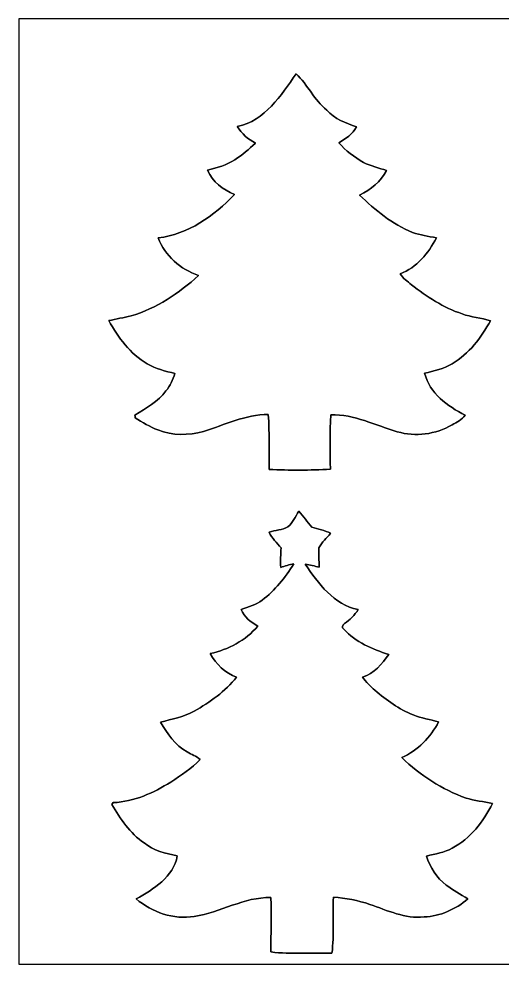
# Model space of a CAD drawing. Header units: centimetres. Extents: x -16.8 to 16.8, y -16.7 to 16.7.
# Drawn here: x -16.77 to 0.26, y -16.67 to 16.67 of the extents above; entities that cross this region are included whole.
import ezdxf

# ---------------------------------------------------------------- set-up
doc = ezdxf.new("R2010")
doc.units = ezdxf.units.CM
doc.header["$MEASUREMENT"] = 0
doc.layers.add('Layer 1', color=7, linetype='Continuous')

msp = doc.modelspace()

# ---------------------------------------------------------------- linework, layer by layer
at = {"layer": 'Layer 1', "color": 7}
for points, knots in [([(-16.77458, 16.66875), (-16.77458, 16.66875), (16.77458, 16.66875), (16.77458, 16.66875), (16.77458, 16.66875), (16.77458, 16.66875), (16.77458, -16.66875), (16.77458, -16.66875), (16.77458, -16.66875), (16.77458, -16.66875), (-16.77458, -16.66875), (-16.77458, -16.66875), (-16.77458, -16.66875), (-16.77458, -16.66875), (-16.77458, 16.66875), (-16.77458, 16.66875), (-16.77458, 16.66875), (-16.77458, 16.66875), (-16.77458, 16.66875), (-16.77458, 16.66875)], [0, 0, 0, 0, 0.16666667, 0.16666667, 0.16666667, 0.16666667, 0.33333333, 0.33333333, 0.33333333, 0.33333333, 0.5, 0.5, 0.5, 0.5, 0.66666667, 0.66666667, 0.66666667, 0.66666667, 1, 1, 1, 1]), ([(-6.99982, 14.73376), (-7.52687, 13.97), (-8.10119, 13.08065), (-9.07344, 12.87004), (-9.07344, 12.87004), (-8.91716, 12.61992), (-8.69738, 12.42201), (-8.43633, 12.28584), (-8.43633, 12.28584), (-8.66528, 12.07629), (-8.896, 11.86639), (-9.15952, 11.70023), (-9.15952, 11.70023), (-9.45515, 11.52313), (-9.78464, 11.41024), (-10.12014, 11.33616), (-10.12014, 11.33616), (-9.94904, 10.91812), (-9.57227, 10.65177), (-9.17363, 10.47221), (-9.17363, 10.47221), (-9.90106, 9.72749), (-10.80029, 9.06498), (-11.86321, 8.94539), (-11.86321, 8.94539), (-11.61944, 8.31921), (-11.07687, 7.83061), (-10.44222, 7.61788), (-10.44222, 7.61788), (-11.12908, 6.99241), (-11.92248, 6.45689), (-12.8203, 6.1916), (-12.8203, 6.1916), (-13.08206, 6.13128), (-13.3477, 6.08894), (-13.60876, 6.02615), (-13.60876, 6.02615), (-13.26833, 5.43454), (-12.85769, 4.84964), (-12.25091, 4.50638), (-12.25091, 4.50638), (-11.95634, 4.31659), (-11.60498, 4.25556), (-11.27478, 4.15608), (-11.27478, 4.15608), (-11.35592, 3.94229), (-11.44199, 3.72428), (-11.58875, 3.54577), (-11.58875, 3.54577), (-11.87027, 3.16971), (-12.29007, 2.94005), (-12.6813, 2.69699), (-12.6813, 2.69699), (-12.68095, 2.67194), (-12.67989, 2.6222), (-12.67954, 2.59715), (-12.67954, 2.59715), (-12.41707, 2.44157), (-12.15672, 2.27894), (-11.87027, 2.16958), (-11.87027, 2.16958), (-11.36333, 1.9618), (-10.79288, 1.97803), (-10.27113, 2.12055), (-10.27113, 2.12055), (-9.51618, 2.34244), (-8.78699, 2.72591), (-7.98089, 2.71568), (-7.98089, 2.71568), (-7.93291, 2.07222), (-7.96255, 1.42558), (-7.95373, 0.7807), (-7.95373, 0.7807), (-7.23477, 0.74295), (-6.51228, 0.7433), (-5.79332, 0.7874), (-5.79332, 0.7874), (-5.79649, 1.42734), (-5.82542, 2.06869), (-5.7725, 2.70757), (-5.7725, 2.70757), (-4.947, 2.72098), (-4.20617, 2.33574), (-3.43394, 2.10996), (-3.43394, 2.10996), (-2.79224, 1.91135), (-2.08104, 2.02036), (-1.50001, 2.34597), (-1.50001, 2.34597), (-1.3335, 2.44228), (-1.14618, 2.52589), (-1.03928, 2.69381), (-1.03928, 2.69381), (-1.65947, 3.00849), (-2.29447, 3.45969), (-2.47015, 4.17195), (-2.47015, 4.17195), (-2.13995, 4.25591), (-1.79705, 4.32223), (-1.50248, 4.5025), (-1.50248, 4.5025), (-0.90276, 4.85034), (-0.47625, 5.42678), (-0.14817, 6.02509), (-0.14817, 6.02509), (-0.47731, 6.11928), (-0.82338, 6.14645), (-1.14582, 6.26498), (-1.14582, 6.26498), (-1.80516, 6.48264), (-2.39324, 6.86964), (-2.93617, 7.29474), (-2.93617, 7.29474), (-3.07799, 7.40939), (-3.22827, 7.52087), (-3.33058, 7.67433), (-3.33058, 7.67433), (-2.7499, 7.89869), (-2.33363, 8.40634), (-2.05528, 8.9468), (-2.05528, 8.9468), (-2.33821, 8.99795), (-2.62431, 9.03993), (-2.89525, 9.14082), (-2.89525, 9.14082), (-3.61103, 9.42622), (-4.21358, 9.9254), (-4.76109, 10.45669), (-4.76109, 10.45669), (-4.36845, 10.65071), (-4.01461, 10.92694), (-3.80753, 11.32099), (-3.80753, 11.32099), (-4.0827, 11.40495), (-4.36351, 11.4808), (-4.6228, 11.6078), (-4.6228, 11.6078), (-4.95124, 11.78807), (-5.24863, 12.02443), (-5.49875, 12.30312), (-5.49875, 12.30312), (-5.24439, 12.43224), (-5.01615, 12.61216), (-4.8708, 12.86122), (-4.8708, 12.86122), (-5.25357, 12.98857), (-5.63986, 13.14168), (-5.92102, 13.44612), (-5.92102, 13.44612), (-6.35459, 13.8116), (-6.59553, 14.34641), (-6.99982, 14.73376), (-6.99982, 14.73376), (-6.99982, 14.73376), (-6.99982, 14.73376), (-6.99982, 14.73376)], [0, 0, 0, 0, 0.025, 0.025, 0.025, 0.025, 0.05, 0.05, 0.05, 0.05, 0.075, 0.075, 0.075, 0.075, 0.1, 0.1, 0.1, 0.1, 0.125, 0.125, 0.125, 0.125, 0.15, 0.15, 0.15, 0.15, 0.175, 0.175, 0.175, 0.175, 0.2, 0.2, 0.2, 0.2, 0.225, 0.225, 0.225, 0.225, 0.25, 0.25, 0.25, 0.25, 0.275, 0.275, 0.275, 0.275, 0.3, 0.3, 0.3, 0.3, 0.325, 0.325, 0.325, 0.325, 0.35, 0.35, 0.35, 0.35, 0.375, 0.375, 0.375, 0.375, 0.4, 0.4, 0.4, 0.4, 0.425, 0.425, 0.425, 0.425, 0.45, 0.45, 0.45, 0.45, 0.475, 0.475, 0.475, 0.475, 0.5, 0.5, 0.5, 0.5, 0.525, 0.525, 0.525, 0.525, 0.55, 0.55, 0.55, 0.55, 0.575, 0.575, 0.575, 0.575, 0.6, 0.6, 0.6, 0.6, 0.625, 0.625, 0.625, 0.625, 0.65, 0.65, 0.65, 0.65, 0.675, 0.675, 0.675, 0.675, 0.7, 0.7, 0.7, 0.7, 0.725, 0.725, 0.725, 0.725, 0.75, 0.75, 0.75, 0.75, 0.775, 0.775, 0.775, 0.775, 0.8, 0.8, 0.8, 0.8, 0.825, 0.825, 0.825, 0.825, 0.85, 0.85, 0.85, 0.85, 0.875, 0.875, 0.875, 0.875, 0.9, 0.9, 0.9, 0.9, 0.925, 0.925, 0.925, 0.925, 0.95, 0.95, 0.95, 0.95, 1, 1, 1, 1]), ([(-6.90033, -0.69779), (-7.03192, -0.87771), (-7.11764, -1.10031), (-7.28733, -1.24919), (-7.28733, -1.24919), (-7.493, -1.35608), (-7.7343, -1.36631), (-7.95408, -1.43651), (-7.95408, -1.43651), (-7.84895, -1.64571), (-7.67539, -1.80799), (-7.53286, -1.99072), (-7.53286, -1.99072), (-7.54309, -2.21827), (-7.55685, -2.44687), (-7.54486, -2.67511), (-7.54486, -2.67511), (-7.39211, -2.62996), (-7.24076, -2.57916), (-7.08343, -2.55129), (-7.08343, -2.55129), (-7.37658, -3.03671), (-7.74806, -3.48298), (-8.19503, -3.83434), (-8.19503, -3.83434), (-8.41375, -3.99909), (-8.68151, -4.0707), (-8.93621, -4.15854), (-8.93621, -4.15854), (-8.83744, -4.43089), (-8.5919, -4.60234), (-8.35589, -4.7498), (-8.35589, -4.7498), (-8.77852, -5.25568), (-9.38777, -5.5753), (-10.02524, -5.71676), (-10.02524, -5.71676), (-9.82909, -6.09106), (-9.50383, -6.40644), (-9.10096, -6.5465), (-9.10096, -6.5465), (-9.4996, -7.05309), (-10.04041, -7.4295), (-10.59392, -7.74947), (-10.59392, -7.74947), (-10.96398, -7.95373), (-11.38273, -8.02464), (-11.78454, -8.13752), (-11.78454, -8.13752), (-11.53231, -8.53299), (-11.26843, -8.95385), (-10.84509, -9.18527), (-10.84509, -9.18527), (-10.69305, -9.28017), (-10.50819, -9.32674), (-10.37978, -9.45727), (-10.37978, -9.45727), (-10.68634, -9.76559), (-11.0557, -10.00407), (-11.41448, -10.24678), (-11.41448, -10.24678), (-12.0269, -10.63096), (-12.71376, -10.94246), (-13.44718, -10.97209), (-13.44718, -10.97209), (-13.45847, -10.98797), (-13.48105, -11.01972), (-13.49234, -11.03559), (-13.49234, -11.03559), (-13.19777, -11.54889), (-12.85416, -12.05265), (-12.36239, -12.39696), (-12.36239, -12.39696), (-12.02655, -12.66225), (-11.60709, -12.77549), (-11.19329, -12.84993), (-11.19329, -12.84993), (-11.31782, -13.60276), (-12.03184, -14.02292), (-12.63791, -14.3697), (-12.63791, -14.3697), (-12.07876, -14.8396), (-11.32346, -15.11512), (-10.58933, -14.98847), (-10.58933, -14.98847), (-9.66576, -14.85582), (-8.84273, -14.29279), (-7.88599, -14.32348), (-7.88599, -14.32348), (-7.88176, -14.96272), (-7.88564, -15.60195), (-7.88741, -16.24118), (-7.88741, -16.24118), (-7.17479, -16.32656), (-6.45266, -16.26306), (-5.73652, -16.28281), (-5.73652, -16.28281), (-5.65432, -15.62841), (-5.71782, -14.96554), (-5.68572, -14.30831), (-5.68572, -14.30831), (-5.24898, -14.33724), (-4.81577, -14.4205), (-4.40196, -14.56408), (-4.40196, -14.56408), (-3.78495, -14.77539), (-3.15771, -15.07807), (-2.48779, -15.00434), (-2.48779, -15.00434), (-1.91982, -14.98212), (-1.37336, -14.73518), (-0.94439, -14.36934), (-0.94439, -14.36934), (-1.20297, -14.21271), (-1.47073, -14.06807), (-1.7085, -13.88039), (-1.7085, -13.88039), (-2.04011, -13.62393), (-2.28388, -13.26021), (-2.39924, -12.85769), (-2.39924, -12.85769), (-2.09268, -12.78043), (-1.77553, -12.73351), (-1.49331, -12.58147), (-1.49331, -12.58147), (-0.85196, -12.24421), (-0.40464, -11.63743), (-0.07303, -11.00984), (-0.07303, -11.00984), (-0.38029, -10.92376), (-0.70379, -10.91283), (-1.00753, -10.81052), (-1.00753, -10.81052), (-1.8602, -10.51736), (-2.61902, -9.99843), (-3.27484, -9.38671), (-3.27484, -9.38671), (-2.70757, -9.13377), (-2.26413, -8.67057), (-1.97556, -8.12659), (-1.97556, -8.12659), (-2.27224, -8.03839), (-2.58339, -7.99994), (-2.86914, -7.87823), (-2.86914, -7.87823), (-3.37503, -7.68562), (-3.81318, -7.35718), (-4.22063, -7.00828), (-4.22063, -7.00828), (-4.37938, -6.86576), (-4.54025, -6.72183), (-4.65843, -6.54297), (-4.65843, -6.54297), (-4.24886, -6.42444), (-3.96558, -6.08436), (-3.7338, -5.74499), (-3.7338, -5.74499), (-4.31729, -5.56366), (-4.89373, -5.31213), (-5.31989, -4.85846), (-5.31989, -4.85846), (-5.42466, -4.80942), (-5.35869, -4.70006), (-5.29237, -4.65949), (-5.29237, -4.65949), (-5.1054, -4.52402), (-4.92972, -4.36809), (-4.81648, -4.16419), (-4.81648, -4.16419), (-5.66984, -3.99662), (-6.21983, -3.23638), (-6.67632, -2.56046), (-6.67632, -2.56046), (-6.50981, -2.5848), (-6.34718, -2.63102), (-6.18349, -2.66982), (-6.18349, -2.66982), (-6.18561, -2.44087), (-6.21947, -2.21086), (-6.19478, -1.98332), (-6.19478, -1.98332), (-6.09918, -1.78541), (-5.91714, -1.64324), (-5.78309, -1.47214), (-5.78309, -1.47214), (-5.99158, -1.36701), (-6.22864, -1.33879), (-6.44243, -1.25236), (-6.44243, -1.25236), (-6.61282, -1.08409), (-6.73418, -0.87101), (-6.90033, -0.69779), (-6.90033, -0.69779), (-6.90033, -0.69779), (-6.90033, -0.69779), (-6.90033, -0.69779)], [0, 0, 0, 0, 0.02, 0.02, 0.02, 0.02, 0.04, 0.04, 0.04, 0.04, 0.06, 0.06, 0.06, 0.06, 0.08, 0.08, 0.08, 0.08, 0.1, 0.1, 0.1, 0.1, 0.12, 0.12, 0.12, 0.12, 0.14, 0.14, 0.14, 0.14, 0.16, 0.16, 0.16, 0.16, 0.18, 0.18, 0.18, 0.18, 0.2, 0.2, 0.2, 0.2, 0.22, 0.22, 0.22, 0.22, 0.24, 0.24, 0.24, 0.24, 0.26, 0.26, 0.26, 0.26, 0.28, 0.28, 0.28, 0.28, 0.3, 0.3, 0.3, 0.3, 0.32, 0.32, 0.32, 0.32, 0.34, 0.34, 0.34, 0.34, 0.36, 0.36, 0.36, 0.36, 0.38, 0.38, 0.38, 0.38, 0.4, 0.4, 0.4, 0.4, 0.42, 0.42, 0.42, 0.42, 0.44, 0.44, 0.44, 0.44, 0.46, 0.46, 0.46, 0.46, 0.48, 0.48, 0.48, 0.48, 0.5, 0.5, 0.5, 0.5, 0.52, 0.52, 0.52, 0.52, 0.54, 0.54, 0.54, 0.54, 0.56, 0.56, 0.56, 0.56, 0.58, 0.58, 0.58, 0.58, 0.6, 0.6, 0.6, 0.6, 0.62, 0.62, 0.62, 0.62, 0.64, 0.64, 0.64, 0.64, 0.66, 0.66, 0.66, 0.66, 0.68, 0.68, 0.68, 0.68, 0.7, 0.7, 0.7, 0.7, 0.72, 0.72, 0.72, 0.72, 0.74, 0.74, 0.74, 0.74, 0.76, 0.76, 0.76, 0.76, 0.78, 0.78, 0.78, 0.78, 0.8, 0.8, 0.8, 0.8, 0.82, 0.82, 0.82, 0.82, 0.84, 0.84, 0.84, 0.84, 0.86, 0.86, 0.86, 0.86, 0.88, 0.88, 0.88, 0.88, 0.9, 0.9, 0.9, 0.9, 0.92, 0.92, 0.92, 0.92, 0.94, 0.94, 0.94, 0.94, 0.96, 0.96, 0.96, 0.96, 1, 1, 1, 1])]:
    msp.add_open_spline(points, degree=3, knots=knots, dxfattribs=at)
at = {"layer": 'Layer 1', "color": 251}
for points, knots in [([(-6.99982, 14.73376), (-6.59553, 14.34641), (-6.35459, 13.8116), (-5.92102, 13.44612), (-5.92102, 13.44612), (-5.63986, 13.14168), (-5.25357, 12.98857), (-4.8708, 12.86122), (-4.8708, 12.86122), (-5.01615, 12.61216), (-5.24439, 12.43224), (-5.49875, 12.30312), (-5.49875, 12.30312), (-5.24863, 12.02443), (-4.95124, 11.78807), (-4.6228, 11.6078), (-4.6228, 11.6078), (-4.36351, 11.4808), (-4.0827, 11.40495), (-3.80753, 11.32099), (-3.80753, 11.32099), (-4.01461, 10.92694), (-4.36845, 10.65071), (-4.76109, 10.45669), (-4.76109, 10.45669), (-4.21358, 9.9254), (-3.61103, 9.42622), (-2.89525, 9.14082), (-2.89525, 9.14082), (-2.62431, 9.03993), (-2.33821, 8.99795), (-2.05528, 8.9468), (-2.05528, 8.9468), (-2.33363, 8.40634), (-2.7499, 7.89869), (-3.33058, 7.67433), (-3.33058, 7.67433), (-3.22827, 7.52087), (-3.07799, 7.40939), (-2.93617, 7.29474), (-2.93617, 7.29474), (-2.39324, 6.86964), (-1.80516, 6.48264), (-1.14582, 6.26498), (-1.14582, 6.26498), (-0.82338, 6.14645), (-0.47731, 6.11928), (-0.14817, 6.02509), (-0.14817, 6.02509), (-0.47625, 5.42678), (-0.90276, 4.85034), (-1.50248, 4.5025), (-1.50248, 4.5025), (-1.79705, 4.32223), (-2.13995, 4.25591), (-2.47015, 4.17195), (-2.47015, 4.17195), (-2.29447, 3.45969), (-1.65947, 3.00849), (-1.03928, 2.69381), (-1.03928, 2.69381), (-1.14618, 2.52589), (-1.3335, 2.44228), (-1.50001, 2.34597), (-1.50001, 2.34597), (-2.08104, 2.02036), (-2.79224, 1.91135), (-3.43394, 2.10996), (-3.43394, 2.10996), (-4.20617, 2.33574), (-4.947, 2.72098), (-5.7725, 2.70757), (-5.7725, 2.70757), (-5.82542, 2.06869), (-5.79649, 1.42734), (-5.79332, 0.7874), (-5.79332, 0.7874), (-6.51228, 0.7433), (-7.23477, 0.74295), (-7.95373, 0.7807), (-7.95373, 0.7807), (-7.96255, 1.42558), (-7.93291, 2.07222), (-7.98089, 2.71568), (-7.98089, 2.71568), (-8.78699, 2.72591), (-9.51618, 2.34244), (-10.27113, 2.12055), (-10.27113, 2.12055), (-10.79288, 1.97803), (-11.36333, 1.9618), (-11.87027, 2.16958), (-11.87027, 2.16958), (-12.15672, 2.27894), (-12.41707, 2.44157), (-12.67954, 2.59715), (-12.67954, 2.59715), (-12.67989, 2.6222), (-12.68095, 2.67194), (-12.6813, 2.69699), (-12.6813, 2.69699), (-12.29007, 2.94005), (-11.87027, 3.16971), (-11.58875, 3.54577), (-11.58875, 3.54577), (-11.44199, 3.72428), (-11.35592, 3.94229), (-11.27478, 4.15608), (-11.27478, 4.15608), (-11.60498, 4.25556), (-11.95634, 4.31659), (-12.25091, 4.50638), (-12.25091, 4.50638), (-12.85769, 4.84964), (-13.26833, 5.43454), (-13.60876, 6.02615), (-13.60876, 6.02615), (-13.3477, 6.08894), (-13.08206, 6.13128), (-12.8203, 6.1916), (-12.8203, 6.1916), (-11.92248, 6.45689), (-11.12908, 6.99241), (-10.44222, 7.61788), (-10.44222, 7.61788), (-11.07687, 7.83061), (-11.61944, 8.31921), (-11.86321, 8.94539), (-11.86321, 8.94539), (-10.80029, 9.06498), (-9.90106, 9.72749), (-9.17363, 10.47221), (-9.17363, 10.47221), (-9.57227, 10.65177), (-9.94904, 10.91812), (-10.12014, 11.33616), (-10.12014, 11.33616), (-9.78464, 11.41024), (-9.45515, 11.52313), (-9.15952, 11.70023), (-9.15952, 11.70023), (-8.896, 11.86639), (-8.66528, 12.07629), (-8.43633, 12.28584), (-8.43633, 12.28584), (-8.69738, 12.42201), (-8.91716, 12.61992), (-9.07344, 12.87004), (-9.07344, 12.87004), (-8.10119, 13.08065), (-7.52687, 13.97), (-6.99982, 14.73376)], [0, 0, 0, 0, 0.02564103, 0.02564103, 0.02564103, 0.02564103, 0.05128205, 0.05128205, 0.05128205, 0.05128205, 0.07692308, 0.07692308, 0.07692308, 0.07692308, 0.1025641, 0.1025641, 0.1025641, 0.1025641, 0.12820513, 0.12820513, 0.12820513, 0.12820513, 0.15384615, 0.15384615, 0.15384615, 0.15384615, 0.17948718, 0.17948718, 0.17948718, 0.17948718, 0.20512821, 0.20512821, 0.20512821, 0.20512821, 0.23076923, 0.23076923, 0.23076923, 0.23076923, 0.25641026, 0.25641026, 0.25641026, 0.25641026, 0.28205128, 0.28205128, 0.28205128, 0.28205128, 0.30769231, 0.30769231, 0.30769231, 0.30769231, 0.33333333, 0.33333333, 0.33333333, 0.33333333, 0.35897436, 0.35897436, 0.35897436, 0.35897436, 0.38461538, 0.38461538, 0.38461538, 0.38461538, 0.41025641, 0.41025641, 0.41025641, 0.41025641, 0.43589744, 0.43589744, 0.43589744, 0.43589744, 0.46153846, 0.46153846, 0.46153846, 0.46153846, 0.48717949, 0.48717949, 0.48717949, 0.48717949, 0.51282051, 0.51282051, 0.51282051, 0.51282051, 0.53846154, 0.53846154, 0.53846154, 0.53846154, 0.56410256, 0.56410256, 0.56410256, 0.56410256, 0.58974359, 0.58974359, 0.58974359, 0.58974359, 0.61538462, 0.61538462, 0.61538462, 0.61538462, 0.64102564, 0.64102564, 0.64102564, 0.64102564, 0.66666667, 0.66666667, 0.66666667, 0.66666667, 0.69230769, 0.69230769, 0.69230769, 0.69230769, 0.71794872, 0.71794872, 0.71794872, 0.71794872, 0.74358974, 0.74358974, 0.74358974, 0.74358974, 0.76923077, 0.76923077, 0.76923077, 0.76923077, 0.79487179, 0.79487179, 0.79487179, 0.79487179, 0.82051282, 0.82051282, 0.82051282, 0.82051282, 0.84615385, 0.84615385, 0.84615385, 0.84615385, 0.87179487, 0.87179487, 0.87179487, 0.87179487, 0.8974359, 0.8974359, 0.8974359, 0.8974359, 0.92307692, 0.92307692, 0.92307692, 0.92307692, 0.94871795, 0.94871795, 0.94871795, 0.94871795, 1, 1, 1, 1]), ([(-6.90033, -0.69779), (-6.73418, -0.87101), (-6.61282, -1.08409), (-6.44243, -1.25236), (-6.44243, -1.25236), (-6.22864, -1.33879), (-5.99158, -1.36701), (-5.78309, -1.47214), (-5.78309, -1.47214), (-5.91714, -1.64324), (-6.09918, -1.78541), (-6.19478, -1.98332), (-6.19478, -1.98332), (-6.21947, -2.21086), (-6.18561, -2.44087), (-6.18349, -2.66982), (-6.18349, -2.66982), (-6.34718, -2.63102), (-6.50981, -2.5848), (-6.67632, -2.56046), (-6.67632, -2.56046), (-6.21983, -3.23638), (-5.66984, -3.99662), (-4.81648, -4.16419), (-4.81648, -4.16419), (-4.92972, -4.36809), (-5.1054, -4.52402), (-5.29237, -4.65949), (-5.29237, -4.65949), (-5.35869, -4.70006), (-5.42466, -4.80942), (-5.31989, -4.85846), (-5.31989, -4.85846), (-4.89373, -5.31213), (-4.31729, -5.56366), (-3.7338, -5.74499), (-3.7338, -5.74499), (-3.96558, -6.08436), (-4.24886, -6.42444), (-4.65843, -6.54297), (-4.65843, -6.54297), (-4.54025, -6.72183), (-4.37938, -6.86576), (-4.22063, -7.00828), (-4.22063, -7.00828), (-3.81318, -7.35718), (-3.37503, -7.68562), (-2.86914, -7.87823), (-2.86914, -7.87823), (-2.58339, -7.99994), (-2.27224, -8.03839), (-1.97556, -8.12659), (-1.97556, -8.12659), (-2.26413, -8.67057), (-2.70757, -9.13377), (-3.27484, -9.38671), (-3.27484, -9.38671), (-2.61902, -9.99843), (-1.8602, -10.51736), (-1.00753, -10.81052), (-1.00753, -10.81052), (-0.70379, -10.91283), (-0.38029, -10.92376), (-0.07303, -11.00984), (-0.07303, -11.00984), (-0.40464, -11.63743), (-0.85196, -12.24421), (-1.49331, -12.58147), (-1.49331, -12.58147), (-1.77553, -12.73351), (-2.09268, -12.78043), (-2.39924, -12.85769), (-2.39924, -12.85769), (-2.28388, -13.26021), (-2.04011, -13.62393), (-1.7085, -13.88039), (-1.7085, -13.88039), (-1.47073, -14.06807), (-1.20297, -14.21271), (-0.94439, -14.36934), (-0.94439, -14.36934), (-1.37336, -14.73518), (-1.91982, -14.98212), (-2.48779, -15.00434), (-2.48779, -15.00434), (-3.15771, -15.07807), (-3.78495, -14.77539), (-4.40196, -14.56408), (-4.40196, -14.56408), (-4.81577, -14.4205), (-5.24898, -14.33724), (-5.68572, -14.30831), (-5.68572, -14.30831), (-5.71782, -14.96554), (-5.65432, -15.62841), (-5.73652, -16.28281), (-5.73652, -16.28281), (-6.45266, -16.26306), (-7.17479, -16.32656), (-7.88741, -16.24118), (-7.88741, -16.24118), (-7.88564, -15.60195), (-7.88176, -14.96272), (-7.88599, -14.32348), (-7.88599, -14.32348), (-8.84273, -14.29279), (-9.66576, -14.85582), (-10.58933, -14.98847), (-10.58933, -14.98847), (-11.32346, -15.11512), (-12.07876, -14.8396), (-12.63791, -14.3697), (-12.63791, -14.3697), (-12.03184, -14.02292), (-11.31782, -13.60276), (-11.19329, -12.84993), (-11.19329, -12.84993), (-11.60709, -12.77549), (-12.02655, -12.66225), (-12.36239, -12.39696), (-12.36239, -12.39696), (-12.85416, -12.05265), (-13.19777, -11.54889), (-13.49234, -11.03559), (-13.49234, -11.03559), (-13.48105, -11.01972), (-13.45847, -10.98797), (-13.44718, -10.97209), (-13.44718, -10.97209), (-12.71376, -10.94246), (-12.0269, -10.63096), (-11.41448, -10.24678), (-11.41448, -10.24678), (-11.0557, -10.00407), (-10.68634, -9.76559), (-10.37978, -9.45727), (-10.37978, -9.45727), (-10.50819, -9.32674), (-10.69305, -9.28017), (-10.84509, -9.18527), (-10.84509, -9.18527), (-11.26843, -8.95385), (-11.53231, -8.53299), (-11.78454, -8.13752), (-11.78454, -8.13752), (-11.38273, -8.02464), (-10.96398, -7.95373), (-10.59392, -7.74947), (-10.59392, -7.74947), (-10.04041, -7.4295), (-9.4996, -7.05309), (-9.10096, -6.5465), (-9.10096, -6.5465), (-9.50383, -6.40644), (-9.82909, -6.09106), (-10.02524, -5.71676), (-10.02524, -5.71676), (-9.38777, -5.5753), (-8.77852, -5.25568), (-8.35589, -4.7498), (-8.35589, -4.7498), (-8.5919, -4.60234), (-8.83744, -4.43089), (-8.93621, -4.15854), (-8.93621, -4.15854), (-8.68151, -4.0707), (-8.41375, -3.99909), (-8.19503, -3.83434), (-8.19503, -3.83434), (-7.74806, -3.48298), (-7.37658, -3.03671), (-7.08343, -2.55129), (-7.08343, -2.55129), (-7.24076, -2.57916), (-7.39211, -2.62996), (-7.54486, -2.67511), (-7.54486, -2.67511), (-7.55685, -2.44687), (-7.54309, -2.21827), (-7.53286, -1.99072), (-7.53286, -1.99072), (-7.67539, -1.80799), (-7.84895, -1.64571), (-7.95408, -1.43651), (-7.95408, -1.43651), (-7.7343, -1.36631), (-7.493, -1.35608), (-7.28733, -1.24919), (-7.28733, -1.24919), (-7.11764, -1.10031), (-7.03192, -0.87771), (-6.90033, -0.69779)], [0, 0, 0, 0, 0.02040816, 0.02040816, 0.02040816, 0.02040816, 0.04081633, 0.04081633, 0.04081633, 0.04081633, 0.06122449, 0.06122449, 0.06122449, 0.06122449, 0.08163265, 0.08163265, 0.08163265, 0.08163265, 0.10204082, 0.10204082, 0.10204082, 0.10204082, 0.12244898, 0.12244898, 0.12244898, 0.12244898, 0.14285714, 0.14285714, 0.14285714, 0.14285714, 0.16326531, 0.16326531, 0.16326531, 0.16326531, 0.18367347, 0.18367347, 0.18367347, 0.18367347, 0.20408163, 0.20408163, 0.20408163, 0.20408163, 0.2244898, 0.2244898, 0.2244898, 0.2244898, 0.24489796, 0.24489796, 0.24489796, 0.24489796, 0.26530612, 0.26530612, 0.26530612, 0.26530612, 0.28571429, 0.28571429, 0.28571429, 0.28571429, 0.30612245, 0.30612245, 0.30612245, 0.30612245, 0.32653061, 0.32653061, 0.32653061, 0.32653061, 0.34693878, 0.34693878, 0.34693878, 0.34693878, 0.36734694, 0.36734694, 0.36734694, 0.36734694, 0.3877551, 0.3877551, 0.3877551, 0.3877551, 0.40816327, 0.40816327, 0.40816327, 0.40816327, 0.42857143, 0.42857143, 0.42857143, 0.42857143, 0.44897959, 0.44897959, 0.44897959, 0.44897959, 0.46938776, 0.46938776, 0.46938776, 0.46938776, 0.48979592, 0.48979592, 0.48979592, 0.48979592, 0.51020408, 0.51020408, 0.51020408, 0.51020408, 0.53061224, 0.53061224, 0.53061224, 0.53061224, 0.55102041, 0.55102041, 0.55102041, 0.55102041, 0.57142857, 0.57142857, 0.57142857, 0.57142857, 0.59183673, 0.59183673, 0.59183673, 0.59183673, 0.6122449, 0.6122449, 0.6122449, 0.6122449, 0.63265306, 0.63265306, 0.63265306, 0.63265306, 0.65306122, 0.65306122, 0.65306122, 0.65306122, 0.67346939, 0.67346939, 0.67346939, 0.67346939, 0.69387755, 0.69387755, 0.69387755, 0.69387755, 0.71428571, 0.71428571, 0.71428571, 0.71428571, 0.73469388, 0.73469388, 0.73469388, 0.73469388, 0.75510204, 0.75510204, 0.75510204, 0.75510204, 0.7755102, 0.7755102, 0.7755102, 0.7755102, 0.79591837, 0.79591837, 0.79591837, 0.79591837, 0.81632653, 0.81632653, 0.81632653, 0.81632653, 0.83673469, 0.83673469, 0.83673469, 0.83673469, 0.85714286, 0.85714286, 0.85714286, 0.85714286, 0.87755102, 0.87755102, 0.87755102, 0.87755102, 0.89795918, 0.89795918, 0.89795918, 0.89795918, 0.91836735, 0.91836735, 0.91836735, 0.91836735, 0.93877551, 0.93877551, 0.93877551, 0.93877551, 0.95918367, 0.95918367, 0.95918367, 0.95918367, 1, 1, 1, 1])]:
    msp.add_open_spline(points, degree=3, knots=knots, dxfattribs=at)

doc.saveas('drawing.dxf')
